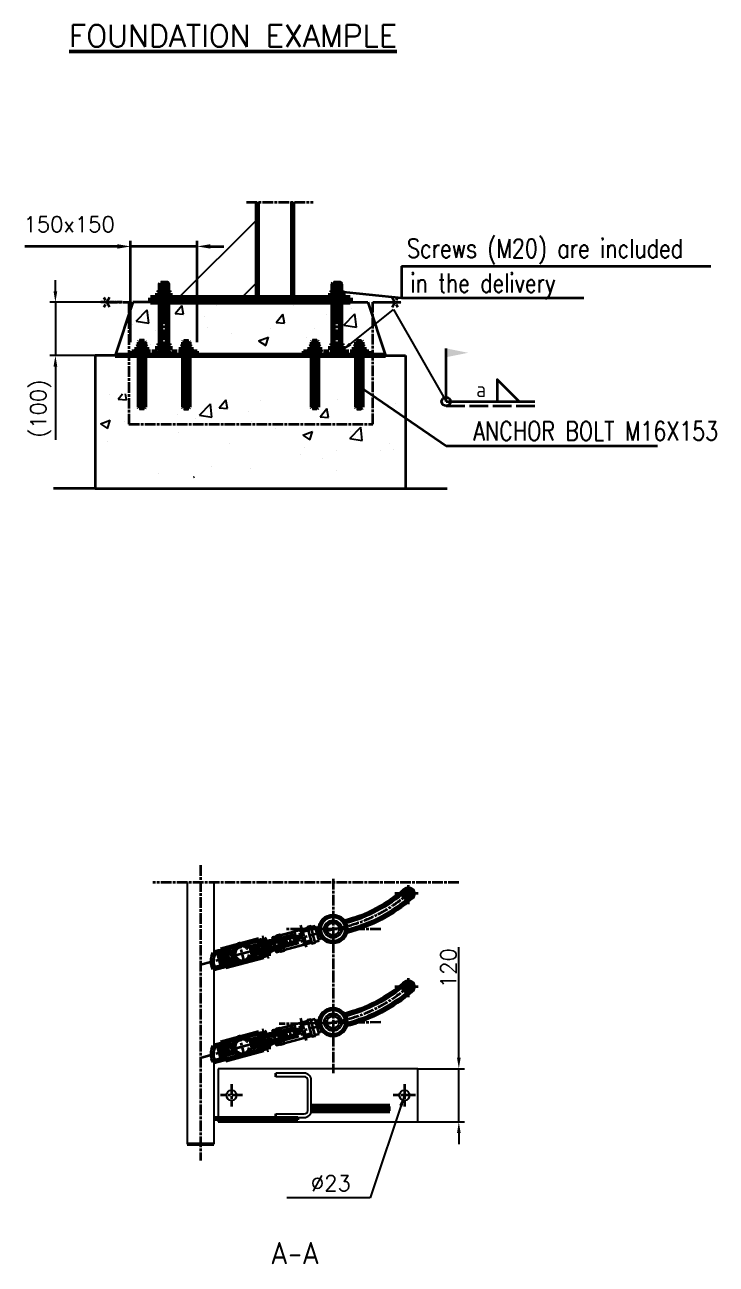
# Model space of a CAD drawing. Header units: millimetres. Extents: x 342 to 10709, y -204 to 5496.
# Drawn here: x 6460 to 8019, y 2399 to 5195 of the extents above; entities that cross this region are included whole.
import ezdxf
from ezdxf.enums import TextEntityAlignment as Align

# ---------------------------------------------------------------- set-up
doc = ezdxf.new("R2010")
doc.units = ezdxf.units.MM
for name, pattern in [('ACAD_ISO02W100', [15, 12, -3]), ('ACAD_ISO08W100', [36, 24, -3, 6, -3]), ('DASHED', [0.75, 0.5, -0.25])]:
    doc.linetypes.add(name, pattern=pattern)
doc.layers.add('AHL-CON-70', color=7, linetype='Continuous')
doc.layers.add('AHL-DAS-35', color=3, linetype='DASHED')
for name, color, linetype, lineweight in [('AM_0', 7, 'Continuous', 50), ('M_EQUIP_A1', 1, 'Continuous', 35), ('M_EQUIP_D1', 3, 'Continuous', 35), ('M_EQUIP_E3', 3, 'Continuous', 35), ('M_EQUIP_E5', 2, 'ACAD_ISO02W100', 50), ('M_EQUIP_E7', 7, 'Continuous', 70), ('M_EQUIP_H_', 4, 'Continuous', 25), ('M_EQUIP_T13', 3, 'Continuous', 35), ('M_EQUIP_T15', 2, 'Continuous', 50), ('M_EQUIP_TA5', 2, 'Continuous', 50)]:
    doc.layers.add(name, color=color, linetype=linetype, lineweight=lineweight)
doc.styles.add('ISOCP', font='ISOCP.shx')
doc.styles.add('S', font='SIMPLEX', dxfattribs={"width": 0.8})
doc.styles.add('Simplex', font='SIMPLEX.SHX')
doc.dimstyles.new('nordic-1-35-0', dxfattribs={"dimscale": 10, "dimtxt": 3.5, "dimasz": 2.5, "dimexe": 1.25, "dimexo": 0, "dimgap": 0.6, "dimtad": 1, "dimdec": 0, "dimdsep": 46, "dimtxsty": 'Simplex', "dimcen": 2.5, "dimclrd": 3, "dimclre": 3, "dimclrt": 3, "dimadec": 1, "dimazin": 2, "dimtfac": 1, "dimtdec": 0, "dimtmove": 0, "dimatfit": 0, "dimfxl": 1, "dimtolj": 1, "dimtzin": 0, "dimarcsym": 0})

# ---------------------------------------------------------------- blocks, each defined once
blk = doc.blocks.new('16081849')
at = {"layer": 'M_EQUIP_E3', "linetype": 'ACAD_ISO08W100', "lineweight": 35}
blk.add_line((-2.1, 0), (14.9, 0), dxfattribs=at)
at = {"layer": 'M_EQUIP_E7', "linetype": 'Continuous', "lineweight": 70}
for p, q in [((0, 10.4), (0, -10.4)), ((2.1, 13.9), (10.7, 13.9)), ((2.1, 7), (10.7, 7)), ((12.8, 10.4), (12.8, -10.4)), ((2.1, -7), (10.7, -7)), ((2.1, -13.9), (10.7, -13.9))]:
    blk.add_line(p, q, dxfattribs=at)
for centre, radius, start, end in [((3.9, 10.4), 3.91, 116.9812, 243.0188), ((12.4, 0), 12.4, 145.918, 214.082), ((8.9, 10.4), 3.91, 296.9812, 63.0188), ((0.4, 0), 12.4, 325.918, 34.082), ((3.9, -10.4), 3.91, 116.9812, 243.0188), ((8.9, -10.4), 3.91, 296.9812, 63.0188)]:
    blk.add_arc(centre, radius, start, end, dxfattribs=at)
blk = doc.blocks.new('16070916')
at = {"layer": 'M_EQUIP_E3', "linetype": 'ACAD_ISO08W100', "lineweight": 35}
blk.add_line((-4, 0), (154, 0), dxfattribs=at)
at = {"layer": 'M_EQUIP_E3', "linetype": 'Continuous', "lineweight": 35}
for p, q in [((0, 7), (150, 7)), ((0, -7), (150, -7))]:
    blk.add_line(p, q, dxfattribs=at)
at = {"layer": 'M_EQUIP_E7', "linetype": 'Continuous', "lineweight": 70}
for p, q in [((2, 8), (2, -8)), ((148, 8), (148, -8))]:
    blk.add_line(p, q, dxfattribs=at)
blk.add_lwpolyline([(0, -7), (0, 7), (2, 8), (148, 8), (150, 7), (150, -7), (148, -8), (2, -8)], close=True, dxfattribs=at)
blk = doc.blocks.new('*D18')
at = {"layer": 'Defpoints', "color": 0, "linetype": 'Continuous', "transparency": 16777216}
for p in [(7346, 2839.6), (7346, 2719.6), (7438.7, 2719.6)]:
    blk.add_point(p, dxfattribs=at)
at = {"layer": 'M_EQUIP_D1', "color": 3, "linetype": 'Continuous', "lineweight": -2, "transparency": 16777216}
for p, q in [((7438.7, 2864.6), (7438.7, 3113.9)), ((7346, 2839.6), (7451.2, 2839.6)), ((7438.7, 2719.6), (7438.7, 2839.6)), ((7346, 2719.6), (7451.2, 2719.6)), ((7438.7, 2694.6), (7438.7, 2669.6))]:
    blk.add_line(p, q, dxfattribs=at)
at = {"layer": 'M_EQUIP_D1', "color": 3, "linetype": 'Continuous', "transparency": 16777216}
for points in [[(7434.6, 2864.6), (7442.9, 2864.6), (7438.7, 2839.6)], [(7434.6, 2694.6), (7442.9, 2694.6), (7438.7, 2719.6)]]:
    blk.add_solid(points, dxfattribs=at)
at = {"layer": 'M_EQUIP_D1', "color": 3, "linetype": 'Continuous', "lineweight": 35, "transparency": 16777216, "insert": (7415.2, 3066.2), "char_height": 35, "attachment_point": 5, "rotation": 90, "style": 'Simplex'}
blk.add_mtext('\\A1;120', dxfattribs=at)
blk = doc.blocks.new('11561672')
at = {"layer": 'M_EQUIP_A1', "linetype": 'Continuous', "lineweight": 35}
for p, q in [((0, 0), (0, 12)), ((0, 0), (20, 0)), ((0, -1), (4.21, -1)), ((5.26, -1), (9.47, -1)), ((10.53, -1), (14.74, -1)), ((15.79, -1), (20, -1))]:
    blk.add_line(p, q, dxfattribs=at)
blk.add_lwpolyline([(11.5, 0), (16.5, 0), (11.5, 5)], close=True, dxfattribs=at)
blk.add_circle((0, 0), 1, dxfattribs=at)
blk.add_solid([(0, 12), (0, 10), (5, 11)], dxfattribs=at)
at = {"layer": 'M_EQUIP_A1', "linetype": 'Continuous', "lineweight": 35, "style": 'ISOCP'}
blk.add_attdef('A', text='', height=3.5, dxfattribs=at).set_placement((9, 1), align=Align.RIGHT)
blk = doc.blocks.new('TOIMITUSR')
at = {"layer": 'M_EQUIP_E3', "linetype": 'ACAD_ISO08W100', "lineweight": 35}
for p, q in [((30, 0), (130, 0)), ((87.5, -21.7), (112.5, 21.7)), ((87.5, 21.7), (112.5, -21.7))]:
    blk.add_line(p, q, dxfattribs=at)
blk = doc.blocks.new('*D35')
at = {"layer": 'Defpoints', "color": 0, "linetype": 'Continuous', "transparency": 16777216}
for p in [(6669.7, 4568.6), (6529, 4448.6), (6663.7, 4448.6)]:
    blk.add_point(p, dxfattribs=at)
at = {"layer": 'M_EQUIP_D1', "color": 3, "linetype": 'Continuous', "lineweight": -2, "transparency": 16777216}
for p, q in [((6529, 4593.6), (6529, 4618.6)), ((6669.7, 4568.6), (6516.5, 4568.6)), ((6529, 4568.6), (6529, 4448.6)), ((6663.7, 4448.6), (6516.5, 4448.6)), ((6529, 4423.6), (6529, 4258.3))]:
    blk.add_line(p, q, dxfattribs=at)
at = {"layer": 'M_EQUIP_D1', "color": 3, "linetype": 'Continuous', "transparency": 16777216}
for points in [[(6524.8, 4593.6), (6533.2, 4593.6), (6529, 4568.6)], [(6524.8, 4423.6), (6533.2, 4423.6), (6529, 4448.6)]]:
    blk.add_solid(points, dxfattribs=at)
at = {"layer": 'M_EQUIP_D1', "color": 3, "linetype": 'Continuous', "lineweight": 35, "transparency": 16777216, "insert": (6496.3, 4328.5), "char_height": 35, "attachment_point": 5, "rotation": 90, "style": 'Simplex'}
blk.add_mtext('\\A1;(100)', dxfattribs=at)

msp = doc.modelspace()

# ---------------------------------------------------------------- linework, layer by layer
at = {"linetype": 'Continuous'}
for p, q in [((6806.91, 4578.63), (6983.69, 4755.4)), ((6948.33, 4578.63), (6983.69, 4613.98))]:
    msp.add_line(p, q, dxfattribs=at)
at = {"layer": 'AHL-CON-70', "linetype": 'Continuous'}
for p, q in [((6825.85, 3259.55), (6825.85, 2669.55)), ((6886.15, 3259.55), (6886.15, 3100.14)), ((6886.15, 3064.89), (6886.15, 2890.14)), ((6886.15, 2854.89), (6886.15, 2669.55)), ((7282.78, 2744.55), (7282.78, 2754.55))]:
    msp.add_line(p, q, dxfattribs=at)
at = {"layer": 'AHL-CON-70'}
for p, q in [((6900.15, 2839.55), (6896, 2839.55)), ((6896, 2839.55), (6896, 2729.55)), ((7346, 2839.55), (6900.15, 2839.55)), ((7346, 2719.55), (7346, 2839.55)), ((6896, 2724.55), (6896, 2719.55)), ((6896, 2719.55), (7346, 2719.55))]:
    msp.add_line(p, q, dxfattribs=at)
for points in [[(7026, 2729.55), (7090, 2729.55, 0.4142136), (7106, 2745.55), (7106, 2813.55, 0.4142136), (7090, 2829.55), (7026, 2829.55)], [(7026, 2737.55), (7090, 2737.55, 0.4142136), (7098, 2745.55), (7098, 2813.55, 0.4142136), (7090, 2821.55), (7026, 2821.55)]]:
    msp.add_lwpolyline(points, format="xyb", dxfattribs=at)
for centre in [(6926, 2779.55), (7316, 2779.55)]:
    msp.add_circle(centre, 11.5, dxfattribs=at)
at = {"layer": 'AHL-DAS-35', "color": 3, "linetype": 'DASHED'}
for p in [(7103.65, 3140.79), (7103.65, 3140.79), (7103.65, 2930.79), (7103.65, 2930.79)]:
    msp.add_point(p, dxfattribs=at)
at = {"layer": 'AM_0'}
msp.add_line((6825.85, 2669.55), (6886.15, 2669.55), dxfattribs=at)
at = {"layer": 'Defpoints', "color": 0, "linetype": 'ByBlock'}
for p in [(7193.69, 4568.63), (7193.69, 4568.63), (7222.43, 3172.62), (7222.43, 3172.62), (7155, 3154.55), (7155, 3154.55), (7155, 2944.55), (7155, 2944.55)]:
    msp.add_point(p, dxfattribs=at)
at = {"layer": 'M_EQUIP_D1', "linetype": 'Continuous', "lineweight": 35}
for p, q in [((6698.69, 4478.63), (6698.69, 4707.13)), ((6848.69, 4478.63), (6848.69, 4707.13)), ((6668.69, 4694.63), (6460, 4694.63)), ((6848.69, 4694.63), (6698.69, 4694.63)), ((6878.69, 4694.63), (6908.69, 4694.63))]:
    msp.add_line(p, q, dxfattribs=at)
for points in [[(6668.69, 4699.63), (6668.69, 4689.63), (6698.69, 4694.63)], [(6878.69, 4699.63), (6878.69, 4689.63), (6848.69, 4694.63)]]:
    msp.add_solid(points, dxfattribs=at)
at = {"layer": 'M_EQUIP_E3', "linetype": 'ACAD_ISO08W100', "lineweight": 35}
for p, q in [((6960, 4794.63), (7110, 4794.63)), ((6723.69, 4482.83), (6723.69, 4330.33)), ((6823.69, 4482.83), (6823.69, 4330.33)), ((7113.69, 4482.83), (7113.69, 4330.33)), ((7213.69, 4482.83), (7213.69, 4330.33)), ((7324.7, 3253.49), (7324.7, 3211.12)), ((6897.58, 3085.58), (7003.07, 3113.84)), ((7324.7, 3043.49), (7324.7, 3001.12)), ((6897.58, 2875.58), (7003.07, 2903.84))]:
    msp.add_line(p, q, dxfattribs=at)
at = {"layer": 'M_EQUIP_E3', "color": 3, "linetype": 'Continuous', "lineweight": 35}
for p, q in [((7309.64, 4649.92), (7615.26, 4649.92)), ((7309.64, 4649.92), (7309.64, 4578.7)), ((7615.26, 4649.92), (8007.29, 4649.92)), ((7163.69, 4593.56), (7309.64, 4578.7)), ((7309.64, 4578.7), (7645.62, 4578.7)), ((7645.62, 4578.7), (7720.43, 4578.7)), ((7213.69, 4379.17), (7410, 4244.63)), ((7410, 4244.63), (7886.44, 4244.63))]:
    msp.add_line(p, q, dxfattribs=at)
at = {"layer": 'M_EQUIP_E3', "color": 3, "linetype": 'ACAD_ISO08W100', "lineweight": 35}
for p, q in [((6773.69, 4609.5), (6773.69, 4537.26)), ((7163.69, 4611.46), (7163.69, 4535.29)), ((7163.69, 4609.5), (7163.69, 4537.26)), ((6856, 3298.63), (6856, 2632.8)), ((7438.72, 3259.55), (6748.42, 3259.55)), ((7155, 3267.91), (7155, 3039.35)), ((7346.92, 3234.55), (7294.57, 3234.55)), ((7095.39, 3113.58), (7082.08, 3163.24)), ((6856, 3074.43), (7155, 3154.55)), ((7262.84, 3154.55), (7048.06, 3154.55)), ((6956.49, 3076.36), (6943.18, 3126.03)), ((7155, 3057.91), (7155, 2829.35)), ((7346.92, 3024.55), (7294.57, 3024.55)), ((6856, 2864.43), (7155, 2944.55)), ((7262.84, 2944.55), (7033.76, 2940.72)), ((7095.39, 2903.58), (7082.08, 2953.24)), ((6956.49, 2866.36), (6943.18, 2916.03)), ((7155, 2847.91), (7155, 2829.35)), ((6926, 2804.55), (6926, 2754.55)), ((7316, 2804.55), (7316, 2754.55)), ((6951, 2779.55), (6901, 2779.55)), ((7341, 2779.55), (7291, 2779.55))]:
    msp.add_line(p, q, dxfattribs=at)
at = {"layer": 'M_EQUIP_E3', "linetype": 'Continuous', "lineweight": 35}
for p, q in [((6718.56, 4480.33), (6718.56, 4468.33)), ((6728.81, 4480.33), (6728.81, 4468.33)), ((6818.56, 4480.33), (6818.56, 4468.33)), ((6828.81, 4480.33), (6828.81, 4468.33)), ((7108.56, 4480.33), (7108.56, 4468.33)), ((7118.81, 4480.33), (7118.81, 4468.33)), ((7208.56, 4480.33), (7208.56, 4468.33)), ((7218.81, 4480.33), (7218.81, 4468.33)), ((6718.56, 4458.63), (6718.56, 4330.33)), ((6728.81, 4458.63), (6728.81, 4330.33)), ((6818.56, 4458.63), (6818.56, 4330.33)), ((6828.81, 4458.63), (6828.81, 4330.33)), ((7108.56, 4458.63), (7108.56, 4330.33)), ((7118.81, 4458.63), (7118.81, 4330.33)), ((7208.56, 4458.63), (7208.56, 4330.33)), ((7218.81, 4458.63), (7218.81, 4330.33)), ((6995.39, 3127.88), (6989.31, 3125.83)), ((6897.04, 3101.52), (6903.32, 3102.79)), ((7003.43, 3097.85), (6997.15, 3096.58)), ((6905.09, 3071.49), (6911.16, 3073.54)), ((6995.39, 2917.88), (6989.31, 2915.83)), ((6897.04, 2891.52), (6903.32, 2892.79)), ((7003.43, 2887.85), (6997.15, 2886.58)), ((6905.09, 2861.49), (6911.16, 2863.54))]:
    msp.add_line(p, q, dxfattribs=at)
at = {"layer": 'M_EQUIP_E3', "linetype": 'ACAD_ISO08W100', "lineweight": 35}
msp.add_lwpolyline([(6644.69, 4568.63), (6694.69, 4568.63), (6694.69, 4293.63), (7244.69, 4293.63), (7244.69, 4568.63), (7294.69, 4568.63)], dxfattribs=at)
at = {"layer": 'M_EQUIP_E3', "color": 3, "linetype": 'ACAD_ISO08W100', "lineweight": 35}
for centre in [(7155, 3154.55), (7155, 2944.55)]:
    msp.add_circle(centre, 29.5, dxfattribs=at)
at = {"layer": 'M_EQUIP_E3', "linetype": 'ACAD_ISO08W100', "lineweight": 35}
for centre in [(7100.18, 3490.82), (7100.18, 3280.82)]:
    msp.add_arc(centre, 340.71, 279.25876, 311.22151, dxfattribs=at)
at = {"layer": 'M_EQUIP_E5'}
for p, q in [((6848.69, 4458.63), (6698.69, 4458.63)), ((6698.69, 4458.63), (6698.69, 4448.63)), ((6848.69, 4458.63), (6848.69, 4448.63)), ((7088.69, 4458.63), (7238.69, 4458.63)), ((7088.69, 4458.63), (7088.69, 4448.63)), ((7238.69, 4458.63), (7238.69, 4448.63))]:
    msp.add_line(p, q, dxfattribs=at)
at = {"layer": 'M_EQUIP_E5', "linetype": 'ACAD_ISO02W100', "lineweight": 50}
for p, q in [((7029.56, 3132.29), (7019.6, 3131.42)), ((7039.07, 3134.84), (7029.11, 3133.97)), ((7029.11, 3133.97), (7035.69, 3109.43)), ((7039.07, 3134.84), (7044.75, 3113.66)), ((7085.51, 3149.39), (7081.15, 3146.34)), ((7081.15, 3146.34), (7086.93, 3124.74)), ((7085.51, 3149.39), (7098.69, 3152.92)), ((7085.51, 3149.39), (7092.24, 3124.27)), ((7019.6, 3131.42), (7026.17, 3106.88)), ((7035.24, 3111.11), (7026.17, 3106.88)), ((7044.75, 3113.66), (7035.69, 3109.43)), ((7092.24, 3124.27), (7086.93, 3124.74)), ((7092.24, 3124.27), (7105.42, 3127.81)), ((7085.51, 2939.39), (7081.15, 2936.34)), ((7081.15, 2936.34), (7086.93, 2914.74)), ((7085.51, 2939.39), (7098.69, 2942.92)), ((7085.51, 2939.39), (7092.24, 2914.27)), ((7029.56, 2922.29), (7019.6, 2921.42)), ((7019.6, 2921.42), (7026.17, 2896.88)), ((7039.07, 2924.84), (7029.11, 2923.97)), ((7029.11, 2923.97), (7035.69, 2899.43)), ((7039.07, 2924.84), (7044.75, 2903.66)), ((7092.24, 2914.27), (7086.93, 2914.74)), ((7092.24, 2914.27), (7105.42, 2917.81)), ((7035.24, 2901.11), (7026.17, 2896.88)), ((7044.75, 2903.66), (7035.69, 2899.43))]:
    msp.add_line(p, q, dxfattribs=at)
for p in [(7092.24, 3124.27), (7092.24, 2914.27)]:
    msp.add_point(p, dxfattribs=at)
at = {"layer": 'M_EQUIP_E7', "color": 7, "linetype": 'Continuous', "lineweight": 70}
for p, q in [((6983.69, 4794.63), (6983.69, 4578.63)), ((7063.69, 4794.63), (7063.69, 4578.63)), ((7193.69, 4578.63), (6743.69, 4578.63)), ((6743.69, 4578.63), (6743.69, 4568.63)), ((7193.69, 4568.63), (6743.69, 4568.63)), ((7193.69, 4578.63), (7193.69, 4568.63)), ((7193.69, 4578.63), (7193.69, 4568.63)), ((7273.69, 4448.63), (6663.69, 4448.63)), ((7072.79, 3140.71), (6964.86, 3111.79)), ((7076.89, 3125.43), (7072.79, 3140.71)), ((6988.11, 3130.31), (6902.13, 3107.27)), ((6912.36, 3069.06), (6902.13, 3107.27)), ((7076.89, 3125.43), (6968.96, 3096.51)), ((6991.18, 3118.85), (6988.11, 3130.31)), ((6931.52, 3102.86), (6905.2, 3095.81)), ((6935.61, 3087.58), (6909.29, 3080.52)), ((6998.35, 3092.1), (6912.36, 3069.06)), ((6998.35, 3092.1), (6995.28, 3103.56)), ((6988.11, 2920.31), (6902.13, 2897.27)), ((7072.79, 2930.71), (6964.86, 2901.79)), ((7076.89, 2915.43), (6968.96, 2886.51)), ((6991.18, 2908.85), (6988.11, 2920.31)), ((7076.89, 2915.43), (7072.79, 2930.71)), ((6912.36, 2859.06), (6902.13, 2897.27)), ((6931.52, 2892.86), (6905.2, 2885.81)), ((6998.35, 2882.1), (6912.36, 2859.06)), ((6998.35, 2882.1), (6995.28, 2893.56)), ((6935.61, 2877.58), (6909.29, 2870.52)), ((7282.78, 2744.55), (7105.97, 2744.55)), ((7282.78, 2754.55), (7106, 2754.55))]:
    msp.add_line(p, q, dxfattribs=at)
at = {"layer": 'M_EQUIP_E7', "lineweight": 35}
for p, q in [((6703.69, 4568.63), (6663.69, 4448.63)), ((6743.69, 4568.63), (6703.69, 4568.63)), ((7193.69, 4568.63), (7233.69, 4568.63)), ((7233.69, 4568.63), (7273.69, 4448.63)), ((6618.69, 4448.63), (6618.69, 4148.63)), ((6663.69, 4448.63), (6618.69, 4448.63)), ((7273.69, 4448.63), (7318.69, 4448.63)), ((7318.69, 4448.63), (7318.69, 4148.63)), ((6618.69, 4148.63), (6524.72, 4148.63)), ((6618.69, 4148.63), (7318.69, 4148.63)), ((7318.69, 4148.63), (7412.66, 4148.63)), ((7115.04, 3161.44), (7105.38, 3158.85)), ((7123.84, 3128.6), (7115.04, 3161.44)), ((7027.25, 3102.72), (7018.45, 3135.56)), ((7116.07, 3157.58), (7123.39, 3159.54)), ((7122.8, 3132.47), (7130.12, 3134.43)), ((7001.92, 3126.68), (7010.09, 3128.87)), ((7008.49, 3102.15), (7016.66, 3104.34)), ((7020.05, 3129.74), (7010.09, 3128.87)), ((7025.72, 3108.56), (7016.66, 3104.34)), ((7114.18, 3126.01), (7123.84, 3128.6)), ((7115.04, 2951.44), (7105.38, 2948.85)), ((7123.84, 2918.6), (7115.04, 2951.44)), ((7116.07, 2947.58), (7123.39, 2949.54)), ((7001.92, 2916.68), (7010.09, 2918.87)), ((7020.05, 2919.74), (7010.09, 2918.87)), ((7027.25, 2892.72), (7018.45, 2925.56)), ((7114.18, 2916.01), (7123.84, 2918.6)), ((7122.8, 2922.47), (7130.12, 2924.43)), ((7008.49, 2892.15), (7016.66, 2894.34)), ((7025.72, 2898.56), (7016.66, 2894.34)), ((7026, 2821.55), (7026, 2829.55)), ((7076, 2729.55), (6886.15, 2729.55)), ((7076, 2724.55), (6886.15, 2724.55)), ((7026, 2729.55), (7026, 2737.55)), ((7076, 2729.55), (7076, 2724.55))]:
    msp.add_line(p, q, dxfattribs=at)
at = {"layer": 'M_EQUIP_E7', "linetype": 'Continuous', "lineweight": 70}
for p, q in [((6718.56, 4480.33), (6717.69, 4478.58)), ((6729.69, 4478.58), (6717.69, 4478.58)), ((6717.69, 4478.58), (6717.69, 4468.33)), ((6728.81, 4480.33), (6718.56, 4480.33)), ((6728.81, 4480.33), (6729.69, 4478.58)), ((6729.69, 4478.58), (6729.69, 4468.33)), ((6818.56, 4480.33), (6817.69, 4478.58)), ((6817.69, 4478.58), (6829.69, 4478.58)), ((6817.69, 4478.58), (6817.69, 4468.33)), ((6818.56, 4480.33), (6828.81, 4480.33)), ((6828.81, 4480.33), (6829.69, 4478.58)), ((6829.69, 4478.58), (6829.69, 4468.33)), ((7108.56, 4480.33), (7107.69, 4478.58)), ((7119.69, 4478.58), (7107.69, 4478.58)), ((7107.69, 4478.58), (7107.69, 4468.33)), ((7118.81, 4480.33), (7108.56, 4480.33)), ((7118.81, 4480.33), (7119.69, 4478.58)), ((7119.69, 4478.58), (7119.69, 4468.33)), ((7208.56, 4480.33), (7207.69, 4478.58)), ((7207.69, 4478.58), (7207.69, 4468.33)), ((7207.69, 4478.58), (7219.69, 4478.58)), ((7208.56, 4480.33), (7218.81, 4480.33)), ((7218.81, 4480.33), (7219.69, 4478.58)), ((7219.69, 4478.58), (7219.69, 4468.33)), ((6712.67, 4467.13), (6712.67, 4462.33)), ((6731.95, 4468.33), (6715.42, 4468.33)), ((6731.95, 4461.13), (6715.42, 4461.13)), ((6717.69, 4458.63), (6717.69, 4332.08)), ((6718.18, 4467.13), (6718.18, 4462.33)), ((6729.2, 4467.13), (6729.2, 4462.33)), ((6729.69, 4458.63), (6729.69, 4332.08)), ((6734.71, 4467.13), (6734.71, 4462.33)), ((6812.67, 4467.13), (6812.67, 4462.33)), ((6815.42, 4468.33), (6831.95, 4468.33)), ((6815.42, 4461.13), (6831.95, 4461.13)), ((6817.69, 4458.63), (6817.69, 4332.08)), ((6818.18, 4467.13), (6818.18, 4462.33)), ((6829.2, 4467.13), (6829.2, 4462.33)), ((6829.69, 4458.63), (6829.69, 4332.08)), ((6834.71, 4467.13), (6834.71, 4462.33)), ((7102.67, 4467.13), (7102.67, 4462.33)), ((7121.95, 4468.33), (7105.42, 4468.33)), ((7121.95, 4461.13), (7105.42, 4461.13)), ((7107.69, 4458.63), (7107.69, 4332.08)), ((7108.18, 4467.13), (7108.18, 4462.33)), ((7119.2, 4467.13), (7119.2, 4462.33)), ((7119.69, 4458.63), (7119.69, 4332.08)), ((7124.71, 4467.13), (7124.71, 4462.33)), ((7202.67, 4467.13), (7202.67, 4462.33)), ((7205.42, 4468.33), (7221.95, 4468.33)), ((7205.42, 4461.13), (7221.95, 4461.13)), ((7207.69, 4458.63), (7207.69, 4332.08)), ((7208.18, 4467.13), (7208.18, 4462.33)), ((7219.2, 4467.13), (7219.2, 4462.33)), ((7219.69, 4458.63), (7219.69, 4332.08)), ((7224.71, 4467.13), (7224.71, 4462.33)), ((6729.69, 4332.08), (6717.69, 4332.08)), ((6718.56, 4330.33), (6717.69, 4332.08)), ((6728.81, 4330.33), (6718.56, 4330.33)), ((6728.81, 4330.33), (6718.56, 4330.33)), ((6728.81, 4330.33), (6729.69, 4332.08)), ((6817.69, 4332.08), (6829.69, 4332.08)), ((6818.56, 4330.33), (6817.69, 4332.08)), ((6818.56, 4330.33), (6828.81, 4330.33)), ((6818.56, 4330.33), (6828.81, 4330.33)), ((6828.81, 4330.33), (6829.69, 4332.08)), ((7119.69, 4332.08), (7107.69, 4332.08)), ((7108.56, 4330.33), (7107.69, 4332.08)), ((7118.81, 4330.33), (7108.56, 4330.33)), ((7118.81, 4330.33), (7108.56, 4330.33)), ((7118.81, 4330.33), (7119.69, 4332.08)), ((7208.56, 4330.33), (7207.69, 4332.08)), ((7207.69, 4332.08), (7219.69, 4332.08)), ((7208.56, 4330.33), (7218.81, 4330.33)), ((7208.56, 4330.33), (7218.81, 4330.33)), ((7218.81, 4330.33), (7219.69, 4332.08)), ((6998.84, 3134.32), (6994.97, 3133.29)), ((6902.94, 3104.22), (6896.66, 3102.95)), ((6902.4, 3106.23), (6912.08, 3070.1)), ((6911.55, 3072.11), (6902.94, 3104.22)), ((6988.93, 3127.26), (6995.01, 3129.31)), ((6995.01, 3129.31), (6996.82, 3122.52)), ((6995.36, 3127.99), (6996.82, 3122.52)), ((7001.54, 3124.24), (6997.67, 3123.2)), ((7000.8, 3130.86), (7002.62, 3124.07)), ((7002.62, 3124.07), (7001.15, 3129.54)), ((7005.58, 3127.66), (7001.92, 3126.68)), ((7003.08, 3103.04), (7006.94, 3104.07)), ((7007.8, 3104.75), (7009.61, 3097.97)), ((7009.26, 3099.29), (7007.8, 3104.75)), ((6896.66, 3102.95), (6886.15, 3100.14)), ((6905.47, 3070.06), (6896.66, 3102.95)), ((6997.53, 3095.15), (7003.82, 3096.42)), ((7002, 3103.2), (7003.82, 3096.42)), ((7002, 3103.2), (7003.46, 3097.73)), ((7005.78, 3092.95), (7009.65, 3093.99)), ((7012.15, 3103.13), (7008.49, 3102.15)), ((6905.47, 3070.06), (6886.15, 3064.89)), ((6911.55, 3072.11), (6905.47, 3070.06)), ((6988.93, 2917.26), (6995.01, 2919.31)), ((6998.84, 2924.32), (6994.97, 2923.29)), ((6995.01, 2919.31), (6996.82, 2912.52)), ((6995.36, 2917.99), (6996.82, 2912.52)), ((7001.54, 2914.24), (6997.67, 2913.2)), ((7000.8, 2920.86), (7002.62, 2914.07)), ((7002.62, 2914.07), (7001.15, 2919.54)), ((7005.58, 2917.66), (7001.92, 2916.68)), ((6896.66, 2892.95), (6886.15, 2890.14)), ((6902.94, 2894.22), (6896.66, 2892.95)), ((6905.47, 2860.06), (6896.66, 2892.95)), ((6902.4, 2896.23), (6912.08, 2860.1)), ((6911.55, 2862.11), (6902.94, 2894.22)), ((6997.53, 2885.15), (7003.82, 2886.42)), ((7002, 2893.2), (7003.82, 2886.42)), ((7002, 2893.2), (7003.46, 2887.73)), ((7003.08, 2893.04), (7006.94, 2894.07)), ((7005.78, 2882.95), (7009.65, 2883.99)), ((7007.8, 2894.75), (7009.61, 2887.97)), ((7009.26, 2889.29), (7007.8, 2894.75)), ((7012.15, 2893.13), (7008.49, 2892.15)), ((6905.47, 2860.06), (6886.15, 2854.89)), ((6911.55, 2862.11), (6905.47, 2860.06))]:
    msp.add_line(p, q, dxfattribs=at)
for points in [[(6735.69, 4461.13), (6735.69, 4458.63), (6711.69, 4458.63), (6711.69, 4461.13)], [(6811.69, 4461.13), (6811.69, 4458.63), (6835.69, 4458.63), (6835.69, 4461.13)], [(7125.69, 4461.13), (7125.69, 4458.63), (7101.69, 4458.63), (7101.69, 4461.13)], [(7201.69, 4461.13), (7201.69, 4458.63), (7225.69, 4458.63), (7225.69, 4461.13)]]:
    msp.add_lwpolyline(points, close=True, dxfattribs=at)
at = {"layer": 'M_EQUIP_E7', "lineweight": 35}
for points in [[(7102.05, 3140.36), (7106.97, 3122.01), (7114.7, 3124.08), (7104.86, 3160.79), (7097.13, 3158.72), (7102.05, 3140.36)], [(7028.1, 3138.15), (7018.45, 3135.56), (7020.26, 3128.8)], [(7032.5, 3121.73), (7027.59, 3140.08), (7035.31, 3142.15), (7040.23, 3123.8)], [(7097.65, 3156.78), (7035.83, 3140.22)], [(7025.43, 3109.48), (7027.25, 3102.72), (7036.9, 3105.31)], [(7040.23, 3123.8), (7045.15, 3105.45), (7037.42, 3103.38), (7032.5, 3121.73)], [(7044.63, 3107.38), (7106.45, 3123.94)], [(7097.65, 2946.78), (7035.83, 2930.22)], [(7102.05, 2930.36), (7106.97, 2912.01), (7114.7, 2914.08), (7104.86, 2950.79), (7097.13, 2948.72), (7102.05, 2930.36)], [(7028.1, 2928.15), (7018.45, 2925.56), (7020.26, 2918.8)], [(7032.5, 2911.73), (7027.59, 2930.08), (7035.31, 2932.15), (7040.23, 2913.8)], [(7040.23, 2913.8), (7045.15, 2895.45), (7037.42, 2893.38), (7032.5, 2911.73)], [(7044.63, 2897.38), (7106.45, 2913.94)], [(7025.43, 2899.48), (7027.25, 2892.72), (7036.9, 2895.31)]]:
    msp.add_lwpolyline(points, dxfattribs=at)
at = {"layer": 'M_EQUIP_E7', "linetype": 'Continuous', "lineweight": 70}
for centre, radius in [((7324.7, 3234.55), 11), ((7324.7, 3234.55), 8.5), ((7324.7, 3024.55), 11), ((7324.7, 3024.55), 8.5)]:
    msp.add_circle(centre, radius, dxfattribs=at)
at = {"layer": 'M_EQUIP_E7', "lineweight": 35}
for centre, radius in [((7155, 3154.55), 32), ((7155, 3154.55), 27.5), ((7155, 3154.55), 19.25), ((7155, 3154.55), 14.25), ((7155, 2944.55), 32), ((7155, 2944.55), 27.5), ((7155, 2944.55), 19.25), ((7155, 2944.55), 14.25)]:
    msp.add_circle(centre, radius, dxfattribs=at)
at = {"layer": 'M_EQUIP_E7', "linetype": 'Continuous', "lineweight": 70}
for centre, radius, start, end in [((6715.42, 4464.56), 3.76, 42.92684, 137.07316), ((6715.42, 4464.89), 3.76, 222.92684, 317.07316), ((6723.69, 4455.08), 13.25, 65.42729, 114.57271), ((6723.69, 4474.38), 13.25, 245.42729, 294.57271), ((6731.95, 4464.56), 3.76, 42.92684, 137.07316), ((6731.95, 4464.89), 3.76, 222.92684, 317.07316), ((6815.42, 4464.56), 3.76, 42.92684, 137.07316), ((6815.42, 4464.89), 3.76, 222.92684, 317.07316), ((6823.69, 4455.08), 13.25, 65.42729, 114.57271), ((6823.69, 4474.38), 13.25, 245.42729, 294.57271), ((6831.95, 4464.56), 3.76, 42.92684, 137.07316), ((6831.95, 4464.89), 3.76, 222.92684, 317.07316), ((7105.42, 4464.56), 3.76, 42.92684, 137.07316), ((7105.42, 4464.89), 3.76, 222.92684, 317.07316), ((7113.69, 4455.08), 13.25, 65.42729, 114.57271), ((7113.69, 4474.38), 13.25, 245.42729, 294.57271), ((7121.95, 4464.56), 3.76, 42.92684, 137.07316), ((7121.95, 4464.89), 3.76, 222.92684, 317.07316), ((7205.42, 4464.56), 3.76, 42.92684, 137.07316), ((7205.42, 4464.89), 3.76, 222.92684, 317.07316), ((7213.69, 4455.08), 13.25, 65.42729, 114.57271), ((7213.69, 4474.38), 13.25, 245.42729, 294.57271), ((7221.95, 4464.56), 3.76, 42.92684, 137.07316), ((7221.95, 4464.89), 3.76, 222.92684, 317.07316), ((7100.18, 3490.82), 329.71, 284.39748, 311.22151), ((7100.18, 3490.82), 351.71, 284.23406, 311.22151), ((7009.03, 3131.65), 14.15, 173.35697, 216.64303), ((6987.51, 3125.89), 14.12, 353.30614, 36.69386), ((7052.65, 3127.13), 55.12, 184.08111, 184.54659), ((6952.09, 3100.18), 54.99, 25.47838, 25.94499), ((6952.09, 3100.18), 54.99, 4.05501, 4.52162), ((6995.62, 3095.63), 14.12, 353.30614, 36.69386), ((6925.97, 3082.51), 43.55, 156.12554, 203.87446), ((7052.65, 3127.13), 55.12, 205.45341, 205.91889), ((7017.14, 3101.4), 14.15, 173.35697, 216.64303), ((7100.18, 3280.82), 329.71, 284.39748, 311.22151), ((7100.18, 3280.82), 351.71, 284.23406, 311.22151), ((7009.03, 2921.65), 14.15, 173.35697, 216.64303), ((7052.65, 2917.13), 55.12, 184.08111, 184.54659), ((6987.51, 2915.89), 14.12, 353.30614, 36.69386), ((6952.09, 2890.18), 54.99, 25.47838, 25.94499), ((6925.97, 2872.51), 43.55, 156.12554, 203.87446), ((7052.65, 2917.13), 55.12, 205.45341, 205.91889), ((7017.14, 2891.4), 14.15, 173.35697, 216.64303), ((6952.09, 2890.18), 54.99, 4.05501, 4.52162), ((6995.62, 2885.63), 14.12, 353.30614, 36.69386)]:
    msp.add_arc(centre, radius, start, end, dxfattribs=at)
at = {"layer": 'M_EQUIP_E7', "color": 7, "linetype": 'Continuous', "lineweight": 70}
for centre in [(6950.24, 3099.68), (6950.24, 2889.68)]:
    msp.add_arc(centre, 18.99, 39.62432, 350.37568, dxfattribs=at)
at = {"layer": 'M_EQUIP_E7', "lineweight": 35}
for p in [(7085.51, 3149.39), (7085.51, 2939.39)]:
    msp.add_point(p, dxfattribs=at)
at = {"layer": 'M_EQUIP_H_', "linetype": 'Continuous', "lineweight": 25}
for p, q in [((6798.75, 4543.23), (6814.05, 4561.48)), ((6817.84, 4541.64), (6814.17, 4561.54)), ((6891.19, 4560.63), (6891.19, 4560.63)), ((7066.63, 4562.32), (7066.63, 4562.32)), ((6711.2, 4525.9), (6735.93, 4551.67)), ((6739.44, 4521.5), (6735.93, 4551.66)), ((6798.8, 4543.22), (6817.77, 4541.56)), ((6866.12, 4535.93), (6866.12, 4535.93)), ((7026.48, 4523.31), (7041.78, 4541.55)), ((7035.7, 4533.85), (7035.7, 4533.85)), ((7045.57, 4521.71), (7041.9, 4541.61)), ((7141.25, 4542.09), (7141.25, 4542.09)), ((7179.44, 4516.95), (7204.17, 4542.72)), ((7196.07, 4554.17), (7196.07, 4554.17)), ((7207.68, 4512.55), (7204.17, 4542.71)), ((6702.6, 4519.41), (6702.6, 4519.41)), ((6711.21, 4525.9), (6739.44, 4521.52)), ((6755.78, 4504.48), (6755.78, 4504.48)), ((6872.68, 4511.49), (6872.68, 4511.49)), ((7014.32, 4509.63), (7014.32, 4509.63)), ((7026.53, 4523.3), (7045.5, 4521.64)), ((7114.32, 4509.63), (7114.32, 4509.63)), ((7179.45, 4516.95), (7207.68, 4512.57)), ((6743.88, 4474.02), (6743.88, 4474.02)), ((6925.27, 4497.32), (6925.27, 4497.32)), ((6987.33, 4481.65), (7009.56, 4490.18)), ((6987.36, 4481.62), (7003.15, 4470.97)), ((7003.16, 4470.97), (7009.6, 4490.15)), ((7094.76, 4490.16), (7094.76, 4490.16)), ((6992.21, 4454.68), (6992.21, 4454.68)), ((7182.84, 4463.39), (7182.84, 4463.39)), ((6670.38, 4350.33), (6680.16, 4361.97)), ((6689.48, 4348.73), (6687.03, 4361.97)), ((6650.63, 4360.23), (6650.63, 4360.23)), ((6670.43, 4350.32), (6689.41, 4348.66)), ((6853.83, 4313.75), (6878.56, 4339.52)), ((6882.07, 4309.35), (6878.56, 4339.51)), ((6898.11, 4330.4), (6913.42, 4348.64)), ((6917.21, 4328.81), (6913.54, 4348.71)), ((6990.55, 4347.8), (6990.55, 4347.8)), ((7166, 4349.49), (7166, 4349.49)), ((7245.48, 4359.96), (7245.48, 4359.96)), ((7295.44, 4341.34), (7295.44, 4341.34)), ((6805.39, 4316.01), (6805.39, 4316.01)), ((6845.24, 4307.26), (6845.24, 4307.26)), ((6853.84, 4313.75), (6882.08, 4309.37)), ((6898.16, 4330.39), (6917.14, 4328.73)), ((6965.48, 4323.09), (6965.48, 4323.09)), ((7125.84, 4310.48), (7141.15, 4328.72)), ((7125.89, 4310.47), (7144.87, 4308.81)), ((7135.07, 4321.02), (7135.07, 4321.02)), ((7144.94, 4308.88), (7141.27, 4328.78)), ((6620.23, 4284.23), (6620.23, 4284.23)), ((6630.4, 4294.24), (6652.63, 4302.78)), ((6630.44, 4294.22), (6646.23, 4283.57)), ((6646.24, 4283.56), (6652.68, 4302.75)), ((6685.66, 4298.82), (6685.66, 4298.82)), ((6855.15, 4291.65), (6855.15, 4291.65)), ((6972.05, 4298.66), (6972.05, 4298.66)), ((7024.64, 4284.49), (7024.64, 4284.49)), ((7192.68, 4261.2), (7217.41, 4286.97)), ((7220.92, 4256.8), (7217.41, 4286.95)), ((6646.77, 4254.53), (6646.77, 4254.53)), ((6807.14, 4274.86), (6807.14, 4274.86)), ((7086.69, 4268.82), (7108.92, 4277.35)), ((7086.73, 4268.79), (7102.52, 4258.14)), ((7102.53, 4258.13), (7108.96, 4277.32)), ((7192.69, 4261.2), (7220.93, 4256.82)), ((7194.12, 4277.33), (7194.12, 4277.33)), ((7282.21, 4250.56), (7282.21, 4250.56)), ((6922.09, 4249.01), (6922.09, 4249.01)), ((7082.48, 4224.27), (7082.48, 4224.27)), ((7091.58, 4241.85), (7091.58, 4241.85)), ((7161.96, 4234.73), (7161.96, 4234.73)), ((7261.07, 4234.68), (7261.07, 4234.68)), ((7291.58, 4235.65), (7291.58, 4235.65)), ((6881.96, 4197.87), (6881.96, 4197.87)), ((7131.2, 4215.32), (7131.2, 4215.32)), ((6761.71, 4182.04), (6761.71, 4182.04)), ((6840.24, 4174.21), (6842.15, 4174.95)), ((6841.96, 4174.21), (6842.19, 4174.92)), ((6968.19, 4192.97), (6968.19, 4192.97)), ((7162.61, 4190.14), (7162.61, 4190.14))]:
    msp.add_line(p, q, dxfattribs=at)

# ---------------------------------------------------------------- block references
at = {"linetype": 'Continuous', "lineweight": 70}
for name, p, rotation in [('16070916', (6773.69, 4611.5), 270), ('16070916', (7163.69, 4611.5), 270), ('16081849', (6773.69, 4578.63), 90), ('16081849', (7163.69, 4578.63), 90), ('16081849', (6773.69, 4458.63), 90), ('16081849', (7163.69, 4458.63), 90)]:
    msp.add_blockref(name, p, dxfattribs=dict(at, rotation=rotation))
at = {"layer": 'M_EQUIP_A1', "linetype": 'Continuous', "lineweight": 35, "xscale": 10, "yscale": 10, "zscale": 10}
msp.add_blockref('11561672', (7410, 4344.63), dxfattribs=at).add_auto_attribs({'A': 'a'})
at = {"layer": 'M_EQUIP_E3', "lineweight": 35, "yscale": 0.5, "zscale": 0.5, "rotation": 180}
for p, xscale in [((6694.69, 4568.63), 0.5), ((7244.69, 4568.63), -0.5)]:
    msp.add_blockref('TOIMITUSR', p, dxfattribs=dict(at, xscale=xscale))

# ---------------------------------------------------------------- texts
at = {"layer": 'M_EQUIP_D1', "color": 3, "linetype": 'Continuous', "lineweight": 35, "insert": (6560, 4744.63), "char_height": 35, "attachment_point": 5, "style": 'Simplex'}
msp.add_mtext('150x150', dxfattribs=at)
at = {"layer": 'M_EQUIP_D1', "linetype": 'Continuous', "lineweight": 35, "insert": (7195.08, 2563.63), "char_height": 35, "attachment_point": 9, "style": 'Simplex'}
msp.add_mtext('%%c23', dxfattribs=at)
at = {"layer": 'M_EQUIP_T13', "color": 2, "linetype": 'Continuous', "lineweight": 70, "style": 'S', "width": 0.8}
for s, p in [('Screws (M20) are included', (7321.89, 4668.75)), ('in the delivery', (7329.17, 4590.8)), ('ANCHOR BOLT M16X153', (7471.38, 4256.78))]:
    msp.add_text(s, height=42.6, dxfattribs=at).set_placement(p)
at = {"layer": 'M_EQUIP_T15', "linetype": 'Continuous', "lineweight": 50, "style": 'Simplex'}
msp.add_text('%%uFOUNDATION EXAMPLE', height=50, dxfattribs=at).set_placement((6560, 5144.63))
at = {"layer": 'M_EQUIP_TA5', "linetype": 'Continuous', "lineweight": 50, "style": 'ISOCP'}
msp.add_text('A-A', height=50, dxfattribs=at).set_placement((7013.72, 2398.63))

# ---------------------------------------------------------------- dimensions: what is measured, and where the dimension line sits
at = {"layer": 'M_EQUIP_D1', "linetype": 'Continuous', "lineweight": 35}
dim = msp.add_linear_dim(base=(6529, 4448.63), p1=(6669.69, 4568.63), p2=(6663.69, 4448.63), angle=90, text='(100)', dimstyle='nordic-1-35-0', override={"dimdec": 1, "dimrnd": 5, "dimpost": ''}, dxfattribs=at)
dim.commit()
dim.dimension.update_dxf_attribs({"geometry": '*D35', "text_midpoint": (6496.33, 4328.46)})
dim = msp.add_linear_dim(base=(7438.72, 2719.55), p1=(7346, 2839.55), p2=(7346, 2719.55), angle=90, dimstyle='nordic-1-35-0', dxfattribs=at)
dim.commit()
dim.dimension.update_dxf_attribs({"geometry": '*D18', "text_midpoint": (7438.72, 3066.22), "dimtype": 160})

# ---------------------------------------------------------------- leaders
at = {"layer": 'M_EQUIP_A1', "linetype": 'Continuous', "lineweight": 35}
msp.add_leader([(7174.13, 4458.63), (7291.23, 4552.43), (7410, 4344.63)], dimstyle='nordic-1-35-0', dxfattribs=at)
at = {"layer": 'M_EQUIP_D1', "linetype": 'Continuous', "lineweight": 35}
msp.add_leader([(7316, 2779.55), (7238.72, 2548.63), (7050.88, 2548.63)], dimstyle='nordic-1-35-0', dxfattribs=at)

doc.saveas('drawing.dxf')
